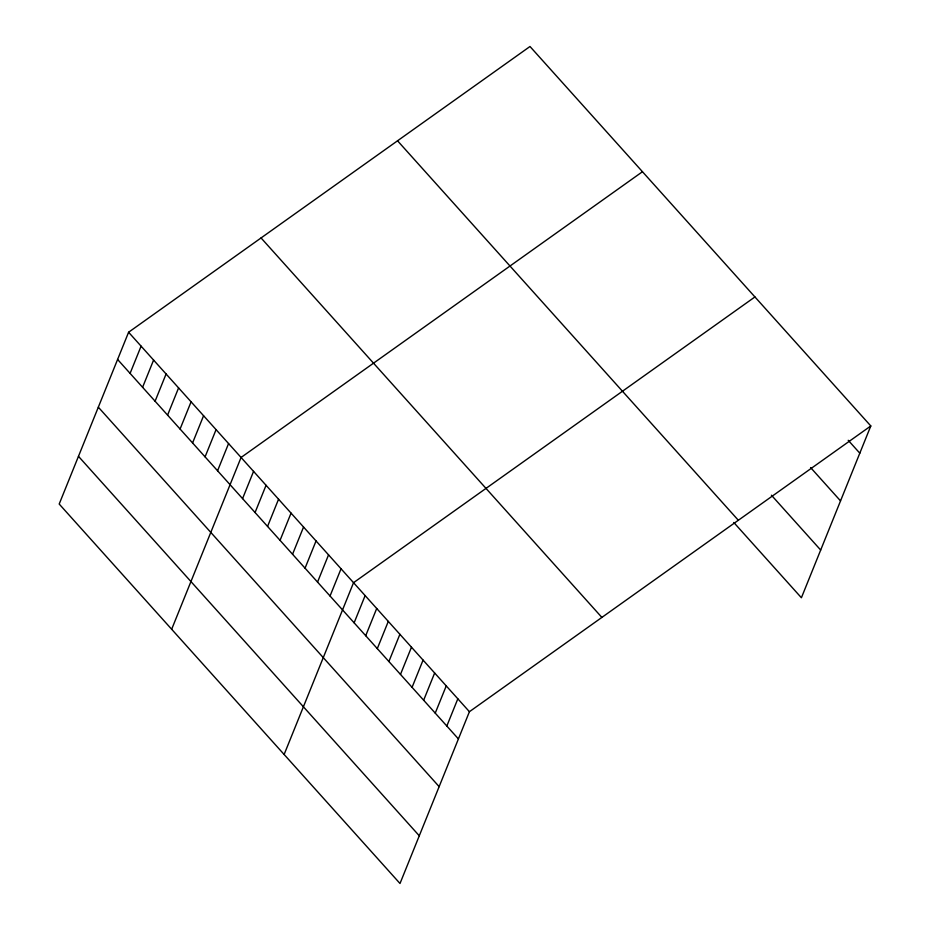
<?xml version="1.0" encoding="UTF-8"?>
<svg xmlns="http://www.w3.org/2000/svg" width="930" height="930" viewBox="0 0 930 930"><rect width="100%" height="100%" fill="white"/><g stroke="black" fill="none" stroke-linecap="round" stroke-linejoin="round"><path stroke-width="1.4" d="M128.596 332.243L59.195 504.037L400.005 883.5L469.418 711.706L870.806 425.963L529.995 46.5L128.596 332.243L469.418 711.706M130.095 373.383L141.093 346.158M142.592 387.299L153.59 360.073M155.089 401.214L166.086 373.988M167.586 415.117L178.583 387.903M180.083 429.032L191.08 401.818M192.58 442.947L203.577 415.733M205.077 456.863L216.074 429.637M217.574 470.778L228.571 443.552M171.666 629.261L241.068 457.467L642.456 171.725M242.567 498.608L253.565 471.382M255.064 512.523L266.061 485.297M267.561 526.427L278.558 499.212M280.058 540.342L291.055 513.128M292.555 554.257L303.552 527.043M305.052 568.172L316.049 540.946M317.549 582.087L328.546 554.861M330.045 596.002L341.043 568.776M284.127 754.486L353.54 582.692L754.928 296.949M354.132 622.821L365.13 595.595M365.711 635.713L376.708 608.499M377.301 648.617L388.298 621.403M388.891 661.521L399.888 634.295M400.481 674.424L411.478 647.199M412.071 687.328L423.069 660.102M423.65 700.232L434.647 673.006M435.24 713.124L446.237 685.91M446.83 726.028L457.827 698.814M870.806 425.963L801.404 597.758L733.805 522.497M848.218 440.285L859.808 453.189M810.6 467.569L840.534 500.898M771.423 495.213L820.679 550.049M397.529 140.79L738.35 520.265M261.063 237.952L601.873 617.415M117.599 359.468L458.42 738.932M98.324 407.177L439.146 786.64M78.469 456.328L419.279 835.791"/></g></svg>
